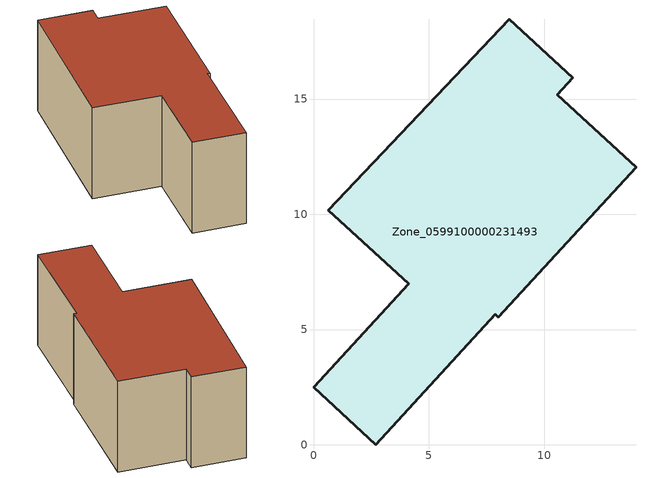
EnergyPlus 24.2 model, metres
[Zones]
Zone_0599100000231493
 floor ground (C_G): 10.57,15.19 13.99,12.03 8.02,5.54 7.89,5.67 2.71,0 0,2.49 4.13,6.98 0.65,10.18 8.49,18.47 11.25,15.92 z0
 wall outside (C_F): 4.13,6.98 0,2.49 2.71,0 7.89,5.67 8.02,5.54 13.99,12.03 10.57,15.19 11.25,15.92 8.49,18.47 0.65,10.18 4.13,6.98 z0:6.87
 roof outside (C_R): 11.25,15.92 8.49,18.47 0.65,10.18 4.13,6.98 0,2.49 2.71,0 7.89,5.67 8.02,5.54 13.99,12.03 10.57,15.19 z6.87
[BUILDING]
Pand.0599100000231493: North Axis=0; Terrain=City; Loads Convergence Tolerance Value=0.04; Temperature Convergence Tolerance Value=0.4; Solar Distribution=FullExterior; Maximum Number of Warmup Days=25; Minimum Number of Warmup Days=1
[Site:Location]
Rotterdam.The.Hague.AP_ZH_NLD Design_Conditions: Latitude=51.96; Longitude=4.45; Time Zone=1; Elevation=-4.5
[SITE:GROUNDTEMPERATURE:BUILDINGSURFACE]
18, 18, 18, 18, 18, 18, 18, 18, 18, 18, 18, 18
[MATERIAL] Thermal Absorptance=0.9; Solar Absorptance=0.7; Visible Absorptance=0.7
Name | Roughness | Thickness | Conductivity | Density | Specific Heat
G.TI.1975-1991 | MediumSmooth | 0.15 | 0.288461 | 540 | 1210
F.TI.1975-1991 | Rough | 0.3 | 0.230769 | 1920 | 840
R.TI.1975-1991 | MediumRough | 0.2 | 0.153846 | 1500 | 1000
[CONSTRUCTION]
C_G: G.TI.1975-1991
C_F: F.TI.1975-1991
C_R: R.TI.1975-1991
[ZONE]
Zone_0599100000231493: Type=1; Multiplier=1; Ceiling Height=Autocalculate; Volume=Autocalculate; Floor Area=autocalculate; Part of Total Floor Area=Yes
[ZONEINFILTRATION:DESIGNFLOWRATE]
Infil_Zone_0599100000231493: Zone or ZoneList or Space or SpaceList=Zone_0599100000231493; Schedule=AlwaysOn; Design Flow Rate Calculation Method=Flow/Area; Flow Rate per Floor Area=0.003; Constant Term Coefficient=1; Temperature Term Coefficient=0; Velocity Term Coefficient=0; Velocity Squared Term Coefficient=0
[HVACTEMPLATE:ZONE:IDEALLOADSAIRSYSTEM]
Zone_0599100000231493: Maximum Heating Supply Air Temperature=50; Minimum Cooling Supply Air Temperature=13; Maximum Heating Supply Air Humidity Ratio=0.0156; Minimum Cooling Supply Air Humidity Ratio=0.0077; Heating Limit=NoLimit; Cooling Limit=NoLimit; Dehumidification Control Type=ConstantSensibleHeatRatio; Cooling Sensible Heat Ratio=0.7; Dehumidification Setpoint=60; Humidification Control Type=None; Humidification Setpoint=30; Outdoor Air Method=None; Outdoor Air Flow Rate per Person=0.00944; Outdoor Air Flow Rate per Zone Floor Area=0; Outdoor Air Flow Rate per Zone=0; Demand Controlled Ventilation Type=None; Outdoor Air Economizer Type=NoEconomizer; Heat Recovery Type=None; Sensible Heat Recovery Effectiveness=0.7; Latent Heat Recovery Effectiveness=0.65
[ZONECONTROL:THERMOSTAT]
ThermostatControl_Zone_0599100000231493: Zone or ZoneList=Zone_0599100000231493; Control Type Schedule=DualSetpointControlType; Control 1=Thermostat_Zone_0599100000231493; Temperature Difference Between Cutout And Setpoint=0
[THERMOSTATSETPOINT:DUALSETPOINT]
Thermostat_Zone_0599100000231493: Heating Setpoint Temperature Schedule=HeatingSetpoint_Zone_0599100000231493; Cooling Setpoint Temperature Schedule=CoolingSetpoint_Zone_0599100000231493
[SCHEDULE:COMPACT]
HeatingSetpoint_Zone_0599100000231493: Through: 12/31, For: AllDays, Until: 24:00, 21
CoolingSetpoint_Zone_0599100000231493: Through: 12/31, For: AllDays, Until: 24:00, 24
DualSetpointControlType: Through: 12/31, For: AllDays, Until: 24:00, 4
AlwaysOn: Through: 12/31, For: AllDays, Until: 24:00, 1
